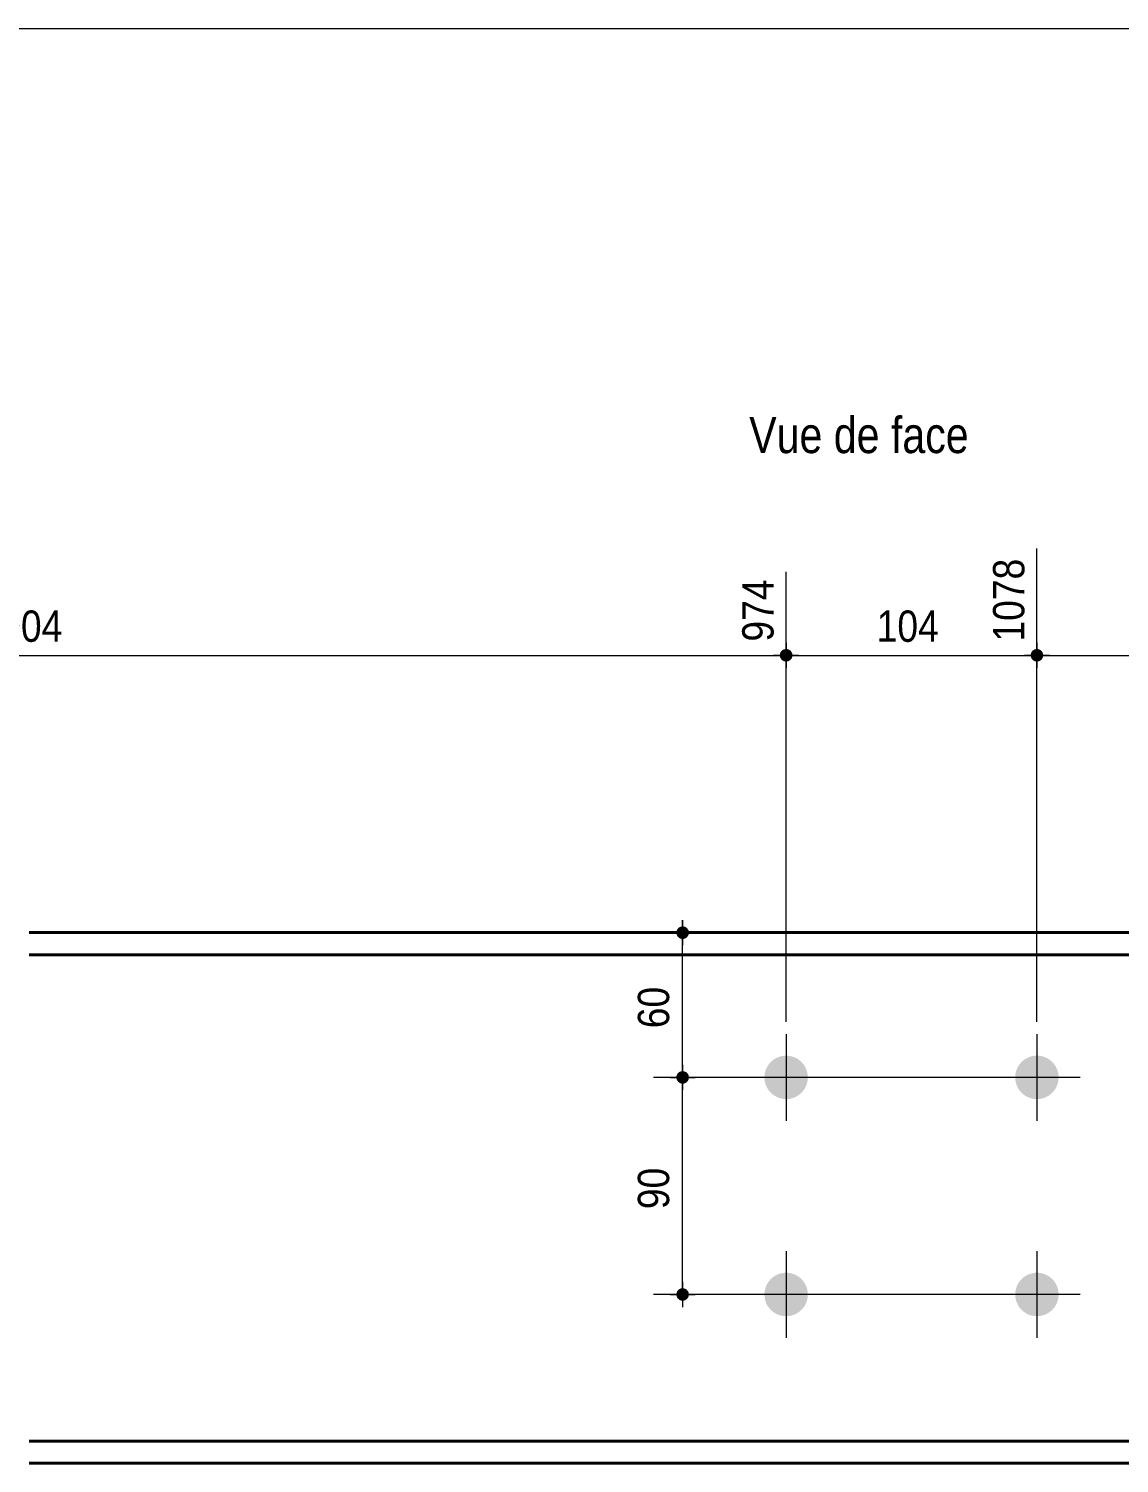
# Model space of a CAD drawing. Header units: millimetres. Extents: x 2 to 410, y 5 to 282.
# Drawn here: x 126.3 to 216.8, y 163 to 282 of the extents above; entities that cross this region are included whole.
import ezdxf

# ---------------------------------------------------------------- set-up
doc = ezdxf.new("R2010")
doc.units = ezdxf.units.MM
for name, color, linetype, lineweight in [('Autre type objet', 1, 'Continuous', 0), ('Boulon', 7, 'Continuous', 0), ('Cotation', 7, 'Continuous', 0), ('Feuille dessin', 5, 'Continuous', 0), ('Piece', 2, 'Continuous', 0)]:
    doc.layers.add(name, color=color, linetype=linetype, lineweight=lineweight)
doc.styles.add('ARIAL', font='ARIAL.TTF')
doc.styles.add('COMIC_SANS_MS', font='COMIC.TTF')

# ---------------------------------------------------------------- blocks, each defined once
blk = doc.blocks.new('*A1')
at = {"layer": 'Boulon'}
for points in [[(190.93, 195), (190.93, 194.96), (190.93, 194.91), (190.92, 194.87), (190.92, 194.82), (190.91, 194.78), (190.9, 194.74), (190.9, 194.69), (190.89, 194.65), (190.88, 194.61), (190.87, 194.56), (190.85, 194.52), (190.84, 194.48), (190.83, 194.44), (190.81, 194.4), (190.79, 194.36), (190.78, 194.32), (190.76, 194.27), (190.74, 194.24), (190.72, 194.2), (190.7, 194.16), (190.68, 194.12), (190.65, 194.08), (190.63, 194.04), (190.6, 194.01), (190.58, 193.97), (190.55, 193.94), (190.52, 193.9), (190.49, 193.87), (190.46, 193.84), (190.43, 193.8), (190.4, 193.77), (190.37, 193.74), (190.34, 193.71), (190.31, 193.68), (190.27, 193.65), (190.24, 193.63), (190.2, 193.6), (190.17, 193.57), (190.13, 193.55), (190.09, 193.52), (190.06, 193.5), (190.02, 193.48), (189.98, 193.46), (189.94, 193.44), (189.9, 193.42), (189.86, 193.4), (189.82, 193.38), (189.78, 193.37), (189.74, 193.35), (189.7, 193.34), (189.65, 193.32), (189.61, 193.31), (189.57, 193.3), (189.53, 193.29), (189.48, 193.28), (189.44, 193.27), (189.4, 193.26), (189.35, 193.26), (189.31, 193.25), (189.26, 193.25), (189.22, 193.25), (189.18, 193.25), (189.13, 193.24), (189.09, 193.25), (189.04, 193.25), (189, 193.25), (188.95, 193.25), (188.91, 193.26), (188.87, 193.26), (188.82, 193.27), (188.78, 193.28), (188.74, 193.29), (188.69, 193.3), (188.65, 193.31), (188.61, 193.32), (188.57, 193.34), (188.52, 193.35), (188.48, 193.37), (188.44, 193.38), (188.4, 193.4), (188.36, 193.42), (188.32, 193.44), (188.28, 193.46), (188.24, 193.48), (188.21, 193.5), (188.17, 193.52), (188.13, 193.55), (188.09, 193.57), (188.06, 193.6), (188.02, 193.63), (187.99, 193.65), (187.96, 193.68), (187.92, 193.71), (187.89, 193.74), (187.86, 193.77), (187.83, 193.8), (187.8, 193.84), (187.77, 193.87), (187.74, 193.9), (187.71, 193.94), (187.69, 193.97), (187.66, 194.01), (187.63, 194.04), (187.61, 194.08), (187.59, 194.12), (187.57, 194.16), (187.54, 194.2), (187.52, 194.24), (187.5, 194.27), (187.49, 194.32), (187.47, 194.36), (187.45, 194.4), (187.44, 194.44), (187.42, 194.48), (187.41, 194.52), (187.4, 194.56), (187.39, 194.61), (187.38, 194.65), (187.37, 194.69), (187.36, 194.74), (187.35, 194.78), (187.34, 194.82), (187.34, 194.87), (187.34, 194.91), (187.33, 194.96), (187.33, 195), (187.33, 195.04), (187.33, 195.09), (187.33, 195.13), (187.34, 195.18), (187.34, 195.22), (187.34, 195.26), (187.35, 195.31), (187.36, 195.35), (187.37, 195.4), (187.38, 195.44), (187.39, 195.48), (187.4, 195.52), (187.41, 195.57), (187.42, 195.61), (187.44, 195.65), (187.45, 195.69), (187.47, 195.73), (187.49, 195.77), (187.5, 195.81), (187.52, 195.85), (187.54, 195.89), (187.57, 195.93), (187.59, 195.97), (187.61, 196.01), (187.63, 196.04), (187.66, 196.08), (187.69, 196.12), (187.71, 196.15), (187.74, 196.19), (187.77, 196.22), (187.8, 196.25), (187.83, 196.29), (187.86, 196.32), (187.89, 196.35), (187.92, 196.38), (187.96, 196.41), (187.99, 196.44), (188.02, 196.46), (188.06, 196.49), (188.09, 196.52), (188.13, 196.54), (188.17, 196.57), (188.21, 196.59), (188.24, 196.61), (188.28, 196.63), (188.32, 196.65), (188.36, 196.67), (188.4, 196.69), (188.44, 196.71), (188.48, 196.72), (188.52, 196.74), (188.57, 196.75), (188.61, 196.77), (188.65, 196.78), (188.69, 196.79), (188.74, 196.8), (188.78, 196.81), (188.82, 196.82), (188.87, 196.83), (188.91, 196.83), (188.95, 196.84), (189, 196.84), (189.04, 196.84), (189.09, 196.84), (189.13, 196.84), (189.18, 196.84), (189.22, 196.84), (189.26, 196.84), (189.31, 196.84), (189.35, 196.83), (189.4, 196.83), (189.44, 196.82), (189.48, 196.81), (189.53, 196.8), (189.57, 196.79), (189.61, 196.78), (189.65, 196.77), (189.7, 196.75), (189.74, 196.74), (189.78, 196.72), (189.82, 196.71), (189.86, 196.69), (189.9, 196.67), (189.94, 196.65), (189.98, 196.63), (190.02, 196.61), (190.06, 196.59), (190.09, 196.57), (190.13, 196.54), (190.17, 196.52), (190.2, 196.49), (190.24, 196.46), (190.27, 196.44), (190.31, 196.41), (190.34, 196.38), (190.37, 196.35), (190.4, 196.32), (190.43, 196.29), (190.46, 196.25), (190.49, 196.22), (190.52, 196.19), (190.55, 196.15), (190.58, 196.12), (190.6, 196.08), (190.63, 196.04), (190.65, 196.01), (190.68, 195.97), (190.7, 195.93), (190.72, 195.89), (190.74, 195.85), (190.76, 195.81), (190.78, 195.77), (190.79, 195.73), (190.81, 195.69), (190.83, 195.65), (190.84, 195.61), (190.85, 195.57), (190.87, 195.52), (190.88, 195.48), (190.89, 195.44), (190.9, 195.4), (190.9, 195.35), (190.91, 195.31), (190.92, 195.26), (190.92, 195.22), (190.93, 195.18), (190.93, 195.13), (190.93, 195.09), (190.93, 195.04)], [(190.93, 177), (190.93, 176.96), (190.93, 176.91), (190.92, 176.87), (190.92, 176.82), (190.91, 176.78), (190.9, 176.74), (190.9, 176.69), (190.89, 176.65), (190.88, 176.61), (190.87, 176.56), (190.85, 176.52), (190.84, 176.48), (190.83, 176.44), (190.81, 176.4), (190.79, 176.36), (190.78, 176.32), (190.76, 176.27), (190.74, 176.24), (190.72, 176.2), (190.7, 176.16), (190.68, 176.12), (190.65, 176.08), (190.63, 176.04), (190.6, 176.01), (190.58, 175.97), (190.55, 175.94), (190.52, 175.9), (190.49, 175.87), (190.46, 175.84), (190.43, 175.8), (190.4, 175.77), (190.37, 175.74), (190.34, 175.71), (190.31, 175.68), (190.27, 175.65), (190.24, 175.63), (190.2, 175.6), (190.17, 175.57), (190.13, 175.55), (190.09, 175.52), (190.06, 175.5), (190.02, 175.48), (189.98, 175.46), (189.94, 175.44), (189.9, 175.42), (189.86, 175.4), (189.82, 175.38), (189.78, 175.37), (189.74, 175.35), (189.7, 175.34), (189.65, 175.32), (189.61, 175.31), (189.57, 175.3), (189.53, 175.29), (189.48, 175.28), (189.44, 175.27), (189.4, 175.26), (189.35, 175.26), (189.31, 175.25), (189.26, 175.25), (189.22, 175.25), (189.18, 175.25), (189.13, 175.24), (189.09, 175.25), (189.04, 175.25), (189, 175.25), (188.95, 175.25), (188.91, 175.26), (188.87, 175.26), (188.82, 175.27), (188.78, 175.28), (188.74, 175.29), (188.69, 175.3), (188.65, 175.31), (188.61, 175.32), (188.57, 175.34), (188.52, 175.35), (188.48, 175.37), (188.44, 175.38), (188.4, 175.4), (188.36, 175.42), (188.32, 175.44), (188.28, 175.46), (188.24, 175.48), (188.21, 175.5), (188.17, 175.52), (188.13, 175.55), (188.09, 175.57), (188.06, 175.6), (188.02, 175.63), (187.99, 175.65), (187.96, 175.68), (187.92, 175.71), (187.89, 175.74), (187.86, 175.77), (187.83, 175.8), (187.8, 175.84), (187.77, 175.87), (187.74, 175.9), (187.71, 175.94), (187.69, 175.97), (187.66, 176.01), (187.63, 176.04), (187.61, 176.08), (187.59, 176.12), (187.57, 176.16), (187.54, 176.2), (187.52, 176.24), (187.5, 176.27), (187.49, 176.32), (187.47, 176.36), (187.45, 176.4), (187.44, 176.44), (187.42, 176.48), (187.41, 176.52), (187.4, 176.56), (187.39, 176.61), (187.38, 176.65), (187.37, 176.69), (187.36, 176.74), (187.35, 176.78), (187.34, 176.82), (187.34, 176.87), (187.34, 176.91), (187.33, 176.96), (187.33, 177), (187.33, 177.04), (187.33, 177.09), (187.33, 177.13), (187.34, 177.18), (187.34, 177.22), (187.34, 177.26), (187.35, 177.31), (187.36, 177.35), (187.37, 177.4), (187.38, 177.44), (187.39, 177.48), (187.4, 177.52), (187.41, 177.57), (187.42, 177.61), (187.44, 177.65), (187.45, 177.69), (187.47, 177.73), (187.49, 177.77), (187.5, 177.81), (187.52, 177.85), (187.54, 177.89), (187.57, 177.93), (187.59, 177.97), (187.61, 178.01), (187.63, 178.04), (187.66, 178.08), (187.69, 178.12), (187.71, 178.15), (187.74, 178.19), (187.77, 178.22), (187.8, 178.25), (187.83, 178.29), (187.86, 178.32), (187.89, 178.35), (187.92, 178.38), (187.96, 178.41), (187.99, 178.44), (188.02, 178.46), (188.06, 178.49), (188.09, 178.52), (188.13, 178.54), (188.17, 178.57), (188.21, 178.59), (188.24, 178.61), (188.28, 178.63), (188.32, 178.65), (188.36, 178.67), (188.4, 178.69), (188.44, 178.71), (188.48, 178.72), (188.52, 178.74), (188.57, 178.75), (188.61, 178.77), (188.65, 178.78), (188.69, 178.79), (188.74, 178.8), (188.78, 178.81), (188.82, 178.82), (188.87, 178.83), (188.91, 178.83), (188.95, 178.84), (189, 178.84), (189.04, 178.84), (189.09, 178.84), (189.13, 178.84), (189.18, 178.84), (189.22, 178.84), (189.26, 178.84), (189.31, 178.84), (189.35, 178.83), (189.4, 178.83), (189.44, 178.82), (189.48, 178.81), (189.53, 178.8), (189.57, 178.79), (189.61, 178.78), (189.65, 178.77), (189.7, 178.75), (189.74, 178.74), (189.78, 178.72), (189.82, 178.71), (189.86, 178.69), (189.9, 178.67), (189.94, 178.65), (189.98, 178.63), (190.02, 178.61), (190.06, 178.59), (190.09, 178.57), (190.13, 178.54), (190.17, 178.52), (190.2, 178.49), (190.24, 178.46), (190.27, 178.44), (190.31, 178.41), (190.34, 178.38), (190.37, 178.35), (190.4, 178.32), (190.43, 178.29), (190.46, 178.25), (190.49, 178.22), (190.52, 178.19), (190.55, 178.15), (190.58, 178.12), (190.6, 178.08), (190.63, 178.04), (190.65, 178.01), (190.68, 177.97), (190.7, 177.93), (190.72, 177.89), (190.74, 177.85), (190.76, 177.81), (190.78, 177.77), (190.79, 177.73), (190.81, 177.69), (190.83, 177.65), (190.84, 177.61), (190.85, 177.57), (190.87, 177.52), (190.88, 177.48), (190.89, 177.44), (190.9, 177.4), (190.9, 177.35), (190.91, 177.31), (190.92, 177.26), (190.92, 177.22), (190.93, 177.18), (190.93, 177.13), (190.93, 177.09), (190.93, 177.04)]]:
    blk.add_hatch(color=256, dxfattribs=at).paths.add_polyline_path(points, flags=17)
at = {"layer": 'Boulon', "linetype": 'Continuous', "lineweight": 0}
for p, q in [((189.13, 198.64), (189.13, 191.44)), ((192.73, 195.04), (185.53, 195.04)), ((189.13, 180.64), (189.13, 173.44)), ((192.73, 177.04), (185.53, 177.04))]:
    blk.add_line(p, q, dxfattribs=at)
blk = doc.blocks.new('*A2')
at = {"layer": 'Boulon'}
for points in [[(211.73, 195), (211.73, 194.96), (211.73, 194.91), (211.72, 194.87), (211.72, 194.82), (211.71, 194.78), (211.7, 194.74), (211.7, 194.69), (211.69, 194.65), (211.68, 194.61), (211.67, 194.56), (211.65, 194.52), (211.64, 194.48), (211.63, 194.44), (211.61, 194.4), (211.59, 194.36), (211.58, 194.32), (211.56, 194.27), (211.54, 194.24), (211.52, 194.2), (211.5, 194.16), (211.48, 194.12), (211.45, 194.08), (211.43, 194.04), (211.4, 194.01), (211.38, 193.97), (211.35, 193.94), (211.32, 193.9), (211.29, 193.87), (211.26, 193.84), (211.23, 193.8), (211.2, 193.77), (211.17, 193.74), (211.14, 193.71), (211.11, 193.68), (211.07, 193.65), (211.04, 193.63), (211, 193.6), (210.97, 193.57), (210.93, 193.55), (210.89, 193.52), (210.86, 193.5), (210.82, 193.48), (210.78, 193.46), (210.74, 193.44), (210.7, 193.42), (210.66, 193.4), (210.62, 193.38), (210.58, 193.37), (210.54, 193.35), (210.5, 193.34), (210.45, 193.32), (210.41, 193.31), (210.37, 193.3), (210.33, 193.29), (210.28, 193.28), (210.24, 193.27), (210.2, 193.26), (210.15, 193.26), (210.11, 193.25), (210.06, 193.25), (210.02, 193.25), (209.98, 193.25), (209.93, 193.24), (209.89, 193.25), (209.84, 193.25), (209.8, 193.25), (209.75, 193.25), (209.71, 193.26), (209.67, 193.26), (209.62, 193.27), (209.58, 193.28), (209.54, 193.29), (209.49, 193.3), (209.45, 193.31), (209.41, 193.32), (209.37, 193.34), (209.32, 193.35), (209.28, 193.37), (209.24, 193.38), (209.2, 193.4), (209.16, 193.42), (209.12, 193.44), (209.08, 193.46), (209.04, 193.48), (209.01, 193.5), (208.97, 193.52), (208.93, 193.55), (208.89, 193.57), (208.86, 193.6), (208.82, 193.63), (208.79, 193.65), (208.76, 193.68), (208.72, 193.71), (208.69, 193.74), (208.66, 193.77), (208.63, 193.8), (208.6, 193.84), (208.57, 193.87), (208.54, 193.9), (208.51, 193.94), (208.49, 193.97), (208.46, 194.01), (208.43, 194.04), (208.41, 194.08), (208.39, 194.12), (208.37, 194.16), (208.34, 194.2), (208.32, 194.24), (208.3, 194.27), (208.29, 194.32), (208.27, 194.36), (208.25, 194.4), (208.24, 194.44), (208.22, 194.48), (208.21, 194.52), (208.2, 194.56), (208.19, 194.61), (208.18, 194.65), (208.17, 194.69), (208.16, 194.74), (208.15, 194.78), (208.14, 194.82), (208.14, 194.87), (208.14, 194.91), (208.13, 194.96), (208.13, 195), (208.13, 195.04), (208.13, 195.09), (208.13, 195.13), (208.14, 195.18), (208.14, 195.22), (208.14, 195.26), (208.15, 195.31), (208.16, 195.35), (208.17, 195.4), (208.18, 195.44), (208.19, 195.48), (208.2, 195.52), (208.21, 195.57), (208.22, 195.61), (208.24, 195.65), (208.25, 195.69), (208.27, 195.73), (208.29, 195.77), (208.3, 195.81), (208.32, 195.85), (208.34, 195.89), (208.37, 195.93), (208.39, 195.97), (208.41, 196.01), (208.43, 196.04), (208.46, 196.08), (208.49, 196.12), (208.51, 196.15), (208.54, 196.19), (208.57, 196.22), (208.6, 196.25), (208.63, 196.29), (208.66, 196.32), (208.69, 196.35), (208.72, 196.38), (208.76, 196.41), (208.79, 196.44), (208.82, 196.46), (208.86, 196.49), (208.89, 196.52), (208.93, 196.54), (208.97, 196.57), (209.01, 196.59), (209.04, 196.61), (209.08, 196.63), (209.12, 196.65), (209.16, 196.67), (209.2, 196.69), (209.24, 196.71), (209.28, 196.72), (209.32, 196.74), (209.37, 196.75), (209.41, 196.77), (209.45, 196.78), (209.49, 196.79), (209.54, 196.8), (209.58, 196.81), (209.62, 196.82), (209.67, 196.83), (209.71, 196.83), (209.75, 196.84), (209.8, 196.84), (209.84, 196.84), (209.89, 196.84), (209.93, 196.84), (209.98, 196.84), (210.02, 196.84), (210.06, 196.84), (210.11, 196.84), (210.15, 196.83), (210.2, 196.83), (210.24, 196.82), (210.28, 196.81), (210.33, 196.8), (210.37, 196.79), (210.41, 196.78), (210.45, 196.77), (210.5, 196.75), (210.54, 196.74), (210.58, 196.72), (210.62, 196.71), (210.66, 196.69), (210.7, 196.67), (210.74, 196.65), (210.78, 196.63), (210.82, 196.61), (210.86, 196.59), (210.89, 196.57), (210.93, 196.54), (210.97, 196.52), (211, 196.49), (211.04, 196.46), (211.07, 196.44), (211.11, 196.41), (211.14, 196.38), (211.17, 196.35), (211.2, 196.32), (211.23, 196.29), (211.26, 196.25), (211.29, 196.22), (211.32, 196.19), (211.35, 196.15), (211.38, 196.12), (211.4, 196.08), (211.43, 196.04), (211.45, 196.01), (211.48, 195.97), (211.5, 195.93), (211.52, 195.89), (211.54, 195.85), (211.56, 195.81), (211.58, 195.77), (211.59, 195.73), (211.61, 195.69), (211.63, 195.65), (211.64, 195.61), (211.65, 195.57), (211.67, 195.52), (211.68, 195.48), (211.69, 195.44), (211.7, 195.4), (211.7, 195.35), (211.71, 195.31), (211.72, 195.26), (211.72, 195.22), (211.73, 195.18), (211.73, 195.13), (211.73, 195.09), (211.73, 195.04)], [(211.73, 177), (211.73, 176.96), (211.73, 176.91), (211.72, 176.87), (211.72, 176.82), (211.71, 176.78), (211.7, 176.74), (211.7, 176.69), (211.69, 176.65), (211.68, 176.61), (211.67, 176.56), (211.65, 176.52), (211.64, 176.48), (211.63, 176.44), (211.61, 176.4), (211.59, 176.36), (211.58, 176.32), (211.56, 176.27), (211.54, 176.24), (211.52, 176.2), (211.5, 176.16), (211.48, 176.12), (211.45, 176.08), (211.43, 176.04), (211.4, 176.01), (211.38, 175.97), (211.35, 175.94), (211.32, 175.9), (211.29, 175.87), (211.26, 175.84), (211.23, 175.8), (211.2, 175.77), (211.17, 175.74), (211.14, 175.71), (211.11, 175.68), (211.07, 175.65), (211.04, 175.63), (211, 175.6), (210.97, 175.57), (210.93, 175.55), (210.89, 175.52), (210.86, 175.5), (210.82, 175.48), (210.78, 175.46), (210.74, 175.44), (210.7, 175.42), (210.66, 175.4), (210.62, 175.38), (210.58, 175.37), (210.54, 175.35), (210.5, 175.34), (210.45, 175.32), (210.41, 175.31), (210.37, 175.3), (210.33, 175.29), (210.28, 175.28), (210.24, 175.27), (210.2, 175.26), (210.15, 175.26), (210.11, 175.25), (210.06, 175.25), (210.02, 175.25), (209.98, 175.25), (209.93, 175.24), (209.89, 175.25), (209.84, 175.25), (209.8, 175.25), (209.75, 175.25), (209.71, 175.26), (209.67, 175.26), (209.62, 175.27), (209.58, 175.28), (209.54, 175.29), (209.49, 175.3), (209.45, 175.31), (209.41, 175.32), (209.37, 175.34), (209.32, 175.35), (209.28, 175.37), (209.24, 175.38), (209.2, 175.4), (209.16, 175.42), (209.12, 175.44), (209.08, 175.46), (209.04, 175.48), (209.01, 175.5), (208.97, 175.52), (208.93, 175.55), (208.89, 175.57), (208.86, 175.6), (208.82, 175.63), (208.79, 175.65), (208.76, 175.68), (208.72, 175.71), (208.69, 175.74), (208.66, 175.77), (208.63, 175.8), (208.6, 175.84), (208.57, 175.87), (208.54, 175.9), (208.51, 175.94), (208.49, 175.97), (208.46, 176.01), (208.43, 176.04), (208.41, 176.08), (208.39, 176.12), (208.37, 176.16), (208.34, 176.2), (208.32, 176.24), (208.3, 176.27), (208.29, 176.32), (208.27, 176.36), (208.25, 176.4), (208.24, 176.44), (208.22, 176.48), (208.21, 176.52), (208.2, 176.56), (208.19, 176.61), (208.18, 176.65), (208.17, 176.69), (208.16, 176.74), (208.15, 176.78), (208.14, 176.82), (208.14, 176.87), (208.14, 176.91), (208.13, 176.96), (208.13, 177), (208.13, 177.04), (208.13, 177.09), (208.13, 177.13), (208.14, 177.18), (208.14, 177.22), (208.14, 177.26), (208.15, 177.31), (208.16, 177.35), (208.17, 177.4), (208.18, 177.44), (208.19, 177.48), (208.2, 177.52), (208.21, 177.57), (208.22, 177.61), (208.24, 177.65), (208.25, 177.69), (208.27, 177.73), (208.29, 177.77), (208.3, 177.81), (208.32, 177.85), (208.34, 177.89), (208.37, 177.93), (208.39, 177.97), (208.41, 178.01), (208.43, 178.04), (208.46, 178.08), (208.49, 178.12), (208.51, 178.15), (208.54, 178.19), (208.57, 178.22), (208.6, 178.25), (208.63, 178.29), (208.66, 178.32), (208.69, 178.35), (208.72, 178.38), (208.76, 178.41), (208.79, 178.44), (208.82, 178.46), (208.86, 178.49), (208.89, 178.52), (208.93, 178.54), (208.97, 178.57), (209.01, 178.59), (209.04, 178.61), (209.08, 178.63), (209.12, 178.65), (209.16, 178.67), (209.2, 178.69), (209.24, 178.71), (209.28, 178.72), (209.32, 178.74), (209.37, 178.75), (209.41, 178.77), (209.45, 178.78), (209.49, 178.79), (209.54, 178.8), (209.58, 178.81), (209.62, 178.82), (209.67, 178.83), (209.71, 178.83), (209.75, 178.84), (209.8, 178.84), (209.84, 178.84), (209.89, 178.84), (209.93, 178.84), (209.98, 178.84), (210.02, 178.84), (210.06, 178.84), (210.11, 178.84), (210.15, 178.83), (210.2, 178.83), (210.24, 178.82), (210.28, 178.81), (210.33, 178.8), (210.37, 178.79), (210.41, 178.78), (210.45, 178.77), (210.5, 178.75), (210.54, 178.74), (210.58, 178.72), (210.62, 178.71), (210.66, 178.69), (210.7, 178.67), (210.74, 178.65), (210.78, 178.63), (210.82, 178.61), (210.86, 178.59), (210.89, 178.57), (210.93, 178.54), (210.97, 178.52), (211, 178.49), (211.04, 178.46), (211.07, 178.44), (211.11, 178.41), (211.14, 178.38), (211.17, 178.35), (211.2, 178.32), (211.23, 178.29), (211.26, 178.25), (211.29, 178.22), (211.32, 178.19), (211.35, 178.15), (211.38, 178.12), (211.4, 178.08), (211.43, 178.04), (211.45, 178.01), (211.48, 177.97), (211.5, 177.93), (211.52, 177.89), (211.54, 177.85), (211.56, 177.81), (211.58, 177.77), (211.59, 177.73), (211.61, 177.69), (211.63, 177.65), (211.64, 177.61), (211.65, 177.57), (211.67, 177.52), (211.68, 177.48), (211.69, 177.44), (211.7, 177.4), (211.7, 177.35), (211.71, 177.31), (211.72, 177.26), (211.72, 177.22), (211.73, 177.18), (211.73, 177.13), (211.73, 177.09), (211.73, 177.04)]]:
    blk.add_hatch(color=256, dxfattribs=at).paths.add_polyline_path(points, flags=17)
at = {"layer": 'Boulon', "linetype": 'Continuous', "lineweight": 0}
for p, q in [((209.93, 198.64), (209.93, 191.44)), ((213.53, 195.04), (206.33, 195.04)), ((209.93, 180.64), (209.93, 173.44)), ((213.53, 177.04), (206.33, 177.04))]:
    blk.add_line(p, q, dxfattribs=at)
blk = doc.blocks.new('*A6')
at = {"layer": 'Piece', "color": 2, "linetype": 'Continuous', "lineweight": 40}
for p, q in [((272.701408, 207.04459), (126.358846, 207.04459)), ((272.701408, 205.20459), (126.358846, 205.20459)), ((272.701408, 164.88459), (126.358846, 164.88459)), ((126.358846, 163.04459), (272.701408, 163.04459))]:
    blk.add_line(p, q, dxfattribs=at)
blk = doc.blocks.new('*A17')
at = {"layer": 'Feuille dessin', "linetype": 'Continuous', "lineweight": 0}
blk.add_line((405, 282), (5, 282), dxfattribs=at)
blk = doc.blocks.new('*A26')
at = {"layer": 'Cotation'}
for points in [[(180.52, 194.53), (180.5, 194.53), (180.47, 194.53), (180.45, 194.53), (180.42, 194.54), (180.4, 194.55), (180.37, 194.55), (180.35, 194.56), (180.32, 194.57), (180.3, 194.59), (180.28, 194.6), (180.26, 194.61), (180.24, 194.63), (180.22, 194.64), (180.2, 194.66), (180.18, 194.68), (180.16, 194.7), (180.14, 194.71), (180.13, 194.73), (180.11, 194.76), (180.1, 194.78), (180.09, 194.8), (180.08, 194.82), (180.07, 194.85), (180.06, 194.87), (180.05, 194.89), (180.04, 194.92), (180.04, 194.94), (180.03, 194.97), (180.03, 194.99), (180.03, 195.02), (180.03, 195.04), (180.03, 195.07), (180.03, 195.1), (180.03, 195.12), (180.04, 195.15), (180.04, 195.17), (180.05, 195.2), (180.06, 195.22), (180.07, 195.24), (180.08, 195.27), (180.09, 195.29), (180.1, 195.31), (180.11, 195.33), (180.13, 195.35), (180.14, 195.37), (180.16, 195.39), (180.18, 195.41), (180.2, 195.43), (180.22, 195.45), (180.24, 195.46), (180.26, 195.48), (180.28, 195.49), (180.3, 195.5), (180.32, 195.51), (180.35, 195.53), (180.37, 195.53), (180.4, 195.54), (180.42, 195.55), (180.45, 195.55), (180.47, 195.56), (180.5, 195.56), (180.52, 195.56), (180.55, 195.56), (180.57, 195.56), (180.6, 195.56), (180.62, 195.56), (180.65, 195.55), (180.67, 195.55), (180.7, 195.54), (180.72, 195.53), (180.75, 195.53), (180.77, 195.51), (180.79, 195.5), (180.81, 195.49), (180.84, 195.48), (180.86, 195.46), (180.88, 195.45), (180.9, 195.43), (180.91, 195.41), (180.93, 195.39), (180.95, 195.37), (180.96, 195.35), (180.98, 195.33), (180.99, 195.31), (181.01, 195.29), (181.02, 195.27), (181.03, 195.24), (181.04, 195.22), (181.04, 195.2), (181.05, 195.17), (181.06, 195.15), (181.06, 195.12), (181.06, 195.1), (181.07, 195.07), (181.07, 195.04), (181.07, 195.02), (181.06, 194.99), (181.06, 194.97), (181.06, 194.94), (181.05, 194.92), (181.04, 194.89), (181.04, 194.87), (181.03, 194.85), (181.02, 194.82), (181.01, 194.8), (180.99, 194.78), (180.98, 194.76), (180.96, 194.73), (180.95, 194.71), (180.93, 194.7), (180.91, 194.68), (180.9, 194.66), (180.88, 194.64), (180.86, 194.63), (180.84, 194.61), (180.81, 194.6), (180.79, 194.59), (180.77, 194.57), (180.75, 194.56), (180.72, 194.55), (180.7, 194.55), (180.67, 194.54), (180.65, 194.53), (180.62, 194.53), (180.6, 194.53), (180.57, 194.53), (180.55, 194.52)], [(180.52, 176.53), (180.5, 176.53), (180.47, 176.53), (180.45, 176.53), (180.42, 176.54), (180.4, 176.55), (180.37, 176.55), (180.35, 176.56), (180.32, 176.57), (180.3, 176.59), (180.28, 176.6), (180.26, 176.61), (180.24, 176.63), (180.22, 176.64), (180.2, 176.66), (180.18, 176.68), (180.16, 176.7), (180.14, 176.71), (180.13, 176.73), (180.11, 176.76), (180.1, 176.78), (180.09, 176.8), (180.08, 176.82), (180.07, 176.85), (180.06, 176.87), (180.05, 176.89), (180.04, 176.92), (180.04, 176.94), (180.03, 176.97), (180.03, 176.99), (180.03, 177.02), (180.03, 177.04), (180.03, 177.07), (180.03, 177.1), (180.03, 177.12), (180.04, 177.15), (180.04, 177.17), (180.05, 177.2), (180.06, 177.22), (180.07, 177.24), (180.08, 177.27), (180.09, 177.29), (180.1, 177.31), (180.11, 177.33), (180.13, 177.35), (180.14, 177.37), (180.16, 177.39), (180.18, 177.41), (180.2, 177.43), (180.22, 177.45), (180.24, 177.46), (180.26, 177.48), (180.28, 177.49), (180.3, 177.5), (180.32, 177.51), (180.35, 177.53), (180.37, 177.53), (180.4, 177.54), (180.42, 177.55), (180.45, 177.55), (180.47, 177.56), (180.5, 177.56), (180.52, 177.56), (180.55, 177.56), (180.57, 177.56), (180.6, 177.56), (180.62, 177.56), (180.65, 177.55), (180.67, 177.55), (180.7, 177.54), (180.72, 177.53), (180.75, 177.53), (180.77, 177.51), (180.79, 177.5), (180.81, 177.49), (180.84, 177.48), (180.86, 177.46), (180.88, 177.45), (180.9, 177.43), (180.91, 177.41), (180.93, 177.39), (180.95, 177.37), (180.96, 177.35), (180.98, 177.33), (180.99, 177.31), (181.01, 177.29), (181.02, 177.27), (181.03, 177.24), (181.04, 177.22), (181.04, 177.2), (181.05, 177.17), (181.06, 177.15), (181.06, 177.12), (181.06, 177.1), (181.07, 177.07), (181.07, 177.04), (181.07, 177.02), (181.06, 176.99), (181.06, 176.97), (181.06, 176.94), (181.05, 176.92), (181.04, 176.89), (181.04, 176.87), (181.03, 176.85), (181.02, 176.82), (181.01, 176.8), (180.99, 176.78), (180.98, 176.76), (180.96, 176.73), (180.95, 176.71), (180.93, 176.7), (180.91, 176.68), (180.9, 176.66), (180.88, 176.64), (180.86, 176.63), (180.84, 176.61), (180.81, 176.6), (180.79, 176.59), (180.77, 176.57), (180.75, 176.56), (180.72, 176.55), (180.7, 176.55), (180.67, 176.54), (180.65, 176.53), (180.62, 176.53), (180.6, 176.53), (180.57, 176.53), (180.55, 176.52)]]:
    blk.add_hatch(color=256, dxfattribs=at).paths.add_polyline_path(points, flags=17)
at = {"layer": 'Cotation', "linetype": 'Continuous', "lineweight": 0}
for p, q in [((180.55, 196.08), (180.55, 194)), ((180.55, 195.04), (180.55, 196.08)), ((208.93, 195.04), (178.13, 195.04)), ((179.51, 195.04), (181.59, 195.04)), ((180.55, 177.04), (180.55, 195.04)), ((180.55, 178.08), (180.55, 176)), ((208.93, 177.04), (178.13, 177.04)), ((179.51, 177.04), (181.59, 177.04)), ((180.55, 177.04), (180.55, 176))]:
    blk.add_line(p, q, dxfattribs=at)
at = {"layer": 'Cotation'}
for p in [(180.55, 195.04), (180.55, 177.04)]:
    blk.add_point(p, dxfattribs=at)
at = {"layer": 'Cotation', "style": 'ARIAL', "width": 0.85}
blk.add_text('90', height=2.6, rotation=90.0002, dxfattribs=at).set_placement((179.43, 184.12))
blk = doc.blocks.new('*A27')
at = {"layer": 'Cotation'}
for points in [[(180.52, 206.53), (180.5, 206.53), (180.47, 206.53), (180.45, 206.53), (180.42, 206.54), (180.4, 206.55), (180.37, 206.55), (180.35, 206.56), (180.32, 206.57), (180.3, 206.59), (180.28, 206.6), (180.26, 206.61), (180.24, 206.63), (180.22, 206.64), (180.2, 206.66), (180.18, 206.68), (180.16, 206.7), (180.14, 206.71), (180.13, 206.73), (180.11, 206.76), (180.1, 206.78), (180.09, 206.8), (180.08, 206.82), (180.07, 206.85), (180.06, 206.87), (180.05, 206.89), (180.04, 206.92), (180.04, 206.94), (180.03, 206.97), (180.03, 206.99), (180.03, 207.02), (180.03, 207.04), (180.03, 207.07), (180.03, 207.1), (180.03, 207.12), (180.04, 207.15), (180.04, 207.17), (180.05, 207.2), (180.06, 207.22), (180.07, 207.24), (180.08, 207.27), (180.09, 207.29), (180.1, 207.31), (180.11, 207.33), (180.13, 207.35), (180.14, 207.37), (180.16, 207.39), (180.18, 207.41), (180.2, 207.43), (180.22, 207.45), (180.24, 207.46), (180.26, 207.48), (180.28, 207.49), (180.3, 207.5), (180.32, 207.51), (180.35, 207.53), (180.37, 207.53), (180.4, 207.54), (180.42, 207.55), (180.45, 207.55), (180.47, 207.56), (180.5, 207.56), (180.52, 207.56), (180.55, 207.56), (180.57, 207.56), (180.6, 207.56), (180.62, 207.56), (180.65, 207.55), (180.67, 207.55), (180.7, 207.54), (180.72, 207.53), (180.75, 207.53), (180.77, 207.51), (180.79, 207.5), (180.81, 207.49), (180.84, 207.48), (180.86, 207.46), (180.88, 207.45), (180.9, 207.43), (180.91, 207.41), (180.93, 207.39), (180.95, 207.37), (180.96, 207.35), (180.98, 207.33), (180.99, 207.31), (181.01, 207.29), (181.02, 207.27), (181.03, 207.24), (181.04, 207.22), (181.04, 207.2), (181.05, 207.17), (181.06, 207.15), (181.06, 207.12), (181.06, 207.1), (181.07, 207.07), (181.07, 207.04), (181.07, 207.02), (181.06, 206.99), (181.06, 206.97), (181.06, 206.94), (181.05, 206.92), (181.04, 206.89), (181.04, 206.87), (181.03, 206.85), (181.02, 206.82), (181.01, 206.8), (180.99, 206.78), (180.98, 206.76), (180.96, 206.73), (180.95, 206.71), (180.93, 206.7), (180.91, 206.68), (180.9, 206.66), (180.88, 206.64), (180.86, 206.63), (180.84, 206.61), (180.81, 206.6), (180.79, 206.59), (180.77, 206.57), (180.75, 206.56), (180.72, 206.55), (180.7, 206.55), (180.67, 206.54), (180.65, 206.53), (180.62, 206.53), (180.6, 206.53), (180.57, 206.53), (180.55, 206.52)], [(180.52, 194.53), (180.5, 194.53), (180.47, 194.53), (180.45, 194.53), (180.42, 194.54), (180.4, 194.55), (180.37, 194.55), (180.35, 194.56), (180.32, 194.57), (180.3, 194.59), (180.28, 194.6), (180.26, 194.61), (180.24, 194.63), (180.22, 194.64), (180.2, 194.66), (180.18, 194.68), (180.16, 194.7), (180.14, 194.71), (180.13, 194.73), (180.11, 194.76), (180.1, 194.78), (180.09, 194.8), (180.08, 194.82), (180.07, 194.85), (180.06, 194.87), (180.05, 194.89), (180.04, 194.92), (180.04, 194.94), (180.03, 194.97), (180.03, 194.99), (180.03, 195.02), (180.03, 195.04), (180.03, 195.07), (180.03, 195.1), (180.03, 195.12), (180.04, 195.15), (180.04, 195.17), (180.05, 195.2), (180.06, 195.22), (180.07, 195.24), (180.08, 195.27), (180.09, 195.29), (180.1, 195.31), (180.11, 195.33), (180.13, 195.35), (180.14, 195.37), (180.16, 195.39), (180.18, 195.41), (180.2, 195.43), (180.22, 195.45), (180.24, 195.46), (180.26, 195.48), (180.28, 195.49), (180.3, 195.5), (180.32, 195.51), (180.35, 195.53), (180.37, 195.53), (180.4, 195.54), (180.42, 195.55), (180.45, 195.55), (180.47, 195.56), (180.5, 195.56), (180.52, 195.56), (180.55, 195.56), (180.57, 195.56), (180.6, 195.56), (180.62, 195.56), (180.65, 195.55), (180.67, 195.55), (180.7, 195.54), (180.72, 195.53), (180.75, 195.53), (180.77, 195.51), (180.79, 195.5), (180.81, 195.49), (180.84, 195.48), (180.86, 195.46), (180.88, 195.45), (180.9, 195.43), (180.91, 195.41), (180.93, 195.39), (180.95, 195.37), (180.96, 195.35), (180.98, 195.33), (180.99, 195.31), (181.01, 195.29), (181.02, 195.27), (181.03, 195.24), (181.04, 195.22), (181.04, 195.2), (181.05, 195.17), (181.06, 195.15), (181.06, 195.12), (181.06, 195.1), (181.07, 195.07), (181.07, 195.04), (181.07, 195.02), (181.06, 194.99), (181.06, 194.97), (181.06, 194.94), (181.05, 194.92), (181.04, 194.89), (181.04, 194.87), (181.03, 194.85), (181.02, 194.82), (181.01, 194.8), (180.99, 194.78), (180.98, 194.76), (180.96, 194.73), (180.95, 194.71), (180.93, 194.7), (180.91, 194.68), (180.9, 194.66), (180.88, 194.64), (180.86, 194.63), (180.84, 194.61), (180.81, 194.6), (180.79, 194.59), (180.77, 194.57), (180.75, 194.56), (180.72, 194.55), (180.7, 194.55), (180.67, 194.54), (180.65, 194.53), (180.62, 194.53), (180.6, 194.53), (180.57, 194.53), (180.55, 194.52)]]:
    blk.add_hatch(color=256, dxfattribs=at).paths.add_polyline_path(points, flags=17)
at = {"layer": 'Cotation', "linetype": 'Continuous', "lineweight": 0}
for p, q in [((179.51, 207.04), (181.59, 207.04)), ((180.55, 208.08), (180.55, 206)), ((180.55, 207.04), (180.55, 208.08)), ((180.55, 195.04), (180.55, 207.04)), ((180.55, 207.04), (180.55, 207.04)), ((180.55, 196.08), (180.55, 194)), ((208.93, 195.04), (178.13, 195.04)), ((179.51, 195.04), (181.59, 195.04)), ((180.55, 195.04), (180.55, 194))]:
    blk.add_line(p, q, dxfattribs=at)
at = {"layer": 'Cotation'}
for p in [(180.55, 207.04), (180.55, 195.04)]:
    blk.add_point(p, dxfattribs=at)
at = {"layer": 'Cotation', "style": 'ARIAL', "width": 0.85}
blk.add_text('60', height=2.6, rotation=90.0002, dxfattribs=at).set_placement((179.43, 199.12))
blk = doc.blocks.new('*A32')
at = {"layer": 'Cotation'}
for points in [[(64.52, 229.53), (64.5, 229.53), (64.47, 229.53), (64.45, 229.53), (64.42, 229.54), (64.4, 229.55), (64.37, 229.55), (64.35, 229.56), (64.32, 229.57), (64.3, 229.59), (64.28, 229.6), (64.26, 229.61), (64.24, 229.63), (64.22, 229.64), (64.2, 229.66), (64.18, 229.68), (64.16, 229.7), (64.14, 229.71), (64.13, 229.73), (64.11, 229.76), (64.1, 229.78), (64.09, 229.8), (64.08, 229.82), (64.07, 229.85), (64.06, 229.87), (64.05, 229.89), (64.04, 229.92), (64.04, 229.94), (64.03, 229.97), (64.03, 229.99), (64.03, 230.02), (64.03, 230.04), (64.03, 230.07), (64.03, 230.1), (64.03, 230.12), (64.04, 230.15), (64.04, 230.17), (64.05, 230.2), (64.06, 230.22), (64.07, 230.24), (64.08, 230.27), (64.09, 230.29), (64.1, 230.31), (64.11, 230.33), (64.13, 230.35), (64.14, 230.37), (64.16, 230.39), (64.18, 230.41), (64.2, 230.43), (64.22, 230.45), (64.24, 230.46), (64.26, 230.48), (64.28, 230.49), (64.3, 230.5), (64.32, 230.51), (64.35, 230.53), (64.37, 230.53), (64.4, 230.54), (64.42, 230.55), (64.45, 230.55), (64.47, 230.56), (64.5, 230.56), (64.52, 230.56), (64.55, 230.56), (64.57, 230.56), (64.6, 230.56), (64.62, 230.56), (64.65, 230.55), (64.67, 230.55), (64.7, 230.54), (64.72, 230.53), (64.75, 230.53), (64.77, 230.51), (64.79, 230.5), (64.81, 230.49), (64.84, 230.48), (64.86, 230.46), (64.88, 230.45), (64.9, 230.43), (64.91, 230.41), (64.93, 230.39), (64.95, 230.37), (64.96, 230.35), (64.98, 230.33), (64.99, 230.31), (65.01, 230.29), (65.02, 230.27), (65.03, 230.24), (65.04, 230.22), (65.04, 230.2), (65.05, 230.17), (65.06, 230.15), (65.06, 230.12), (65.06, 230.1), (65.07, 230.07), (65.07, 230.04), (65.07, 230.02), (65.06, 229.99), (65.06, 229.97), (65.06, 229.94), (65.05, 229.92), (65.04, 229.89), (65.04, 229.87), (65.03, 229.85), (65.02, 229.82), (65.01, 229.8), (64.99, 229.78), (64.98, 229.76), (64.96, 229.73), (64.95, 229.71), (64.93, 229.7), (64.91, 229.68), (64.9, 229.66), (64.88, 229.64), (64.86, 229.63), (64.84, 229.61), (64.81, 229.6), (64.79, 229.59), (64.77, 229.57), (64.75, 229.56), (64.72, 229.55), (64.7, 229.55), (64.67, 229.54), (64.65, 229.53), (64.62, 229.53), (64.6, 229.53), (64.57, 229.53), (64.55, 229.52)], [(189.11, 229.53), (189.08, 229.53), (189.05, 229.53), (189.03, 229.53), (189, 229.54), (188.98, 229.55), (188.96, 229.55), (188.93, 229.56), (188.91, 229.57), (188.89, 229.59), (188.86, 229.6), (188.84, 229.61), (188.82, 229.63), (188.8, 229.64), (188.78, 229.66), (188.76, 229.68), (188.75, 229.7), (188.73, 229.71), (188.71, 229.73), (188.7, 229.76), (188.69, 229.78), (188.67, 229.8), (188.66, 229.82), (188.65, 229.85), (188.64, 229.87), (188.63, 229.89), (188.63, 229.92), (188.62, 229.94), (188.62, 229.97), (188.61, 229.99), (188.61, 230.02), (188.61, 230.04), (188.61, 230.07), (188.61, 230.1), (188.62, 230.12), (188.62, 230.15), (188.63, 230.17), (188.63, 230.2), (188.64, 230.22), (188.65, 230.24), (188.66, 230.27), (188.67, 230.29), (188.69, 230.31), (188.7, 230.33), (188.71, 230.35), (188.73, 230.37), (188.75, 230.39), (188.76, 230.41), (188.78, 230.43), (188.8, 230.45), (188.82, 230.46), (188.84, 230.48), (188.86, 230.49), (188.89, 230.5), (188.91, 230.51), (188.93, 230.53), (188.96, 230.53), (188.98, 230.54), (189, 230.55), (189.03, 230.55), (189.05, 230.56), (189.08, 230.56), (189.11, 230.56), (189.13, 230.56), (189.16, 230.56), (189.18, 230.56), (189.21, 230.56), (189.23, 230.55), (189.26, 230.55), (189.28, 230.54), (189.31, 230.53), (189.33, 230.53), (189.35, 230.51), (189.38, 230.5), (189.4, 230.49), (189.42, 230.48), (189.44, 230.46), (189.46, 230.45), (189.48, 230.43), (189.5, 230.41), (189.52, 230.39), (189.53, 230.37), (189.55, 230.35), (189.56, 230.33), (189.58, 230.31), (189.59, 230.29), (189.6, 230.27), (189.61, 230.24), (189.62, 230.22), (189.63, 230.2), (189.64, 230.17), (189.64, 230.15), (189.65, 230.12), (189.65, 230.1), (189.65, 230.07), (189.65, 230.04), (189.65, 230.02), (189.65, 229.99), (189.65, 229.97), (189.64, 229.94), (189.64, 229.92), (189.63, 229.89), (189.62, 229.87), (189.61, 229.85), (189.6, 229.82), (189.59, 229.8), (189.58, 229.78), (189.56, 229.76), (189.55, 229.73), (189.53, 229.71), (189.52, 229.7), (189.5, 229.68), (189.48, 229.66), (189.46, 229.64), (189.44, 229.63), (189.42, 229.61), (189.4, 229.6), (189.38, 229.59), (189.35, 229.57), (189.33, 229.56), (189.31, 229.55), (189.28, 229.55), (189.26, 229.54), (189.23, 229.53), (189.21, 229.53), (189.18, 229.53), (189.16, 229.53), (189.13, 229.52)]]:
    blk.add_hatch(color=256, dxfattribs=at).paths.add_polyline_path(points, flags=17)
at = {"layer": 'Cotation', "linetype": 'Continuous', "lineweight": 0}
for p, q in [((189.13, 199.64), (189.13, 236.97)), ((64.55, 199.64), (64.55, 235.04)), ((64.55, 231.08), (64.55, 229)), ((189.13, 231.08), (189.13, 229)), ((65.59, 230.04), (63.51, 230.04)), ((64.55, 230.04), (63.51, 230.04)), ((64.55, 230.04), (189.13, 230.04)), ((190.17, 230.04), (188.09, 230.04)), ((189.13, 230.04), (190.17, 230.04))]:
    blk.add_line(p, q, dxfattribs=at)
at = {"layer": 'Cotation'}
for p in [(64.55, 230.04), (189.13, 230.04)]:
    blk.add_point(p, dxfattribs=at)
at = {"layer": 'Cotation', "style": 'ARIAL', "width": 0.85}
blk.add_text('974', height=2.6, rotation=90.0002, dxfattribs=at).set_placement((188.09, 231.18))
blk.add_text('904', height=2.6, dxfattribs=at).set_placement((123.95, 231.16))
blk = doc.blocks.new('*A33')
at = {"layer": 'Cotation'}
for points in [[(189.11, 229.53), (189.08, 229.53), (189.05, 229.53), (189.03, 229.53), (189, 229.54), (188.98, 229.55), (188.96, 229.55), (188.93, 229.56), (188.91, 229.57), (188.89, 229.59), (188.86, 229.6), (188.84, 229.61), (188.82, 229.63), (188.8, 229.64), (188.78, 229.66), (188.76, 229.68), (188.75, 229.7), (188.73, 229.71), (188.71, 229.73), (188.7, 229.76), (188.69, 229.78), (188.67, 229.8), (188.66, 229.82), (188.65, 229.85), (188.64, 229.87), (188.63, 229.89), (188.63, 229.92), (188.62, 229.94), (188.62, 229.97), (188.61, 229.99), (188.61, 230.02), (188.61, 230.04), (188.61, 230.07), (188.61, 230.1), (188.62, 230.12), (188.62, 230.15), (188.63, 230.17), (188.63, 230.2), (188.64, 230.22), (188.65, 230.24), (188.66, 230.27), (188.67, 230.29), (188.69, 230.31), (188.7, 230.33), (188.71, 230.35), (188.73, 230.37), (188.75, 230.39), (188.76, 230.41), (188.78, 230.43), (188.8, 230.45), (188.82, 230.46), (188.84, 230.48), (188.86, 230.49), (188.89, 230.5), (188.91, 230.51), (188.93, 230.53), (188.96, 230.53), (188.98, 230.54), (189, 230.55), (189.03, 230.55), (189.05, 230.56), (189.08, 230.56), (189.11, 230.56), (189.13, 230.56), (189.16, 230.56), (189.18, 230.56), (189.21, 230.56), (189.23, 230.55), (189.26, 230.55), (189.28, 230.54), (189.31, 230.53), (189.33, 230.53), (189.35, 230.51), (189.38, 230.5), (189.4, 230.49), (189.42, 230.48), (189.44, 230.46), (189.46, 230.45), (189.48, 230.43), (189.5, 230.41), (189.52, 230.39), (189.53, 230.37), (189.55, 230.35), (189.56, 230.33), (189.58, 230.31), (189.59, 230.29), (189.6, 230.27), (189.61, 230.24), (189.62, 230.22), (189.63, 230.2), (189.64, 230.17), (189.64, 230.15), (189.65, 230.12), (189.65, 230.1), (189.65, 230.07), (189.65, 230.04), (189.65, 230.02), (189.65, 229.99), (189.65, 229.97), (189.64, 229.94), (189.64, 229.92), (189.63, 229.89), (189.62, 229.87), (189.61, 229.85), (189.6, 229.82), (189.59, 229.8), (189.58, 229.78), (189.56, 229.76), (189.55, 229.73), (189.53, 229.71), (189.52, 229.7), (189.5, 229.68), (189.48, 229.66), (189.46, 229.64), (189.44, 229.63), (189.42, 229.61), (189.4, 229.6), (189.38, 229.59), (189.35, 229.57), (189.33, 229.56), (189.31, 229.55), (189.28, 229.55), (189.26, 229.54), (189.23, 229.53), (189.21, 229.53), (189.18, 229.53), (189.16, 229.53), (189.13, 229.52)], [(209.91, 229.53), (209.88, 229.53), (209.85, 229.53), (209.83, 229.53), (209.8, 229.54), (209.78, 229.55), (209.76, 229.55), (209.73, 229.56), (209.71, 229.57), (209.69, 229.59), (209.66, 229.6), (209.64, 229.61), (209.62, 229.63), (209.6, 229.64), (209.58, 229.66), (209.56, 229.68), (209.55, 229.7), (209.53, 229.71), (209.51, 229.73), (209.5, 229.76), (209.49, 229.78), (209.47, 229.8), (209.46, 229.82), (209.45, 229.85), (209.44, 229.87), (209.43, 229.89), (209.43, 229.92), (209.42, 229.94), (209.42, 229.97), (209.41, 229.99), (209.41, 230.02), (209.41, 230.04), (209.41, 230.07), (209.41, 230.1), (209.42, 230.12), (209.42, 230.15), (209.43, 230.17), (209.43, 230.2), (209.44, 230.22), (209.45, 230.24), (209.46, 230.27), (209.47, 230.29), (209.49, 230.31), (209.5, 230.33), (209.51, 230.35), (209.53, 230.37), (209.55, 230.39), (209.56, 230.41), (209.58, 230.43), (209.6, 230.45), (209.62, 230.46), (209.64, 230.48), (209.66, 230.49), (209.69, 230.5), (209.71, 230.51), (209.73, 230.53), (209.76, 230.53), (209.78, 230.54), (209.8, 230.55), (209.83, 230.55), (209.85, 230.56), (209.88, 230.56), (209.91, 230.56), (209.93, 230.56), (209.96, 230.56), (209.98, 230.56), (210.01, 230.56), (210.03, 230.55), (210.06, 230.55), (210.08, 230.54), (210.11, 230.53), (210.13, 230.53), (210.15, 230.51), (210.18, 230.5), (210.2, 230.49), (210.22, 230.48), (210.24, 230.46), (210.26, 230.45), (210.28, 230.43), (210.3, 230.41), (210.32, 230.39), (210.33, 230.37), (210.35, 230.35), (210.36, 230.33), (210.38, 230.31), (210.39, 230.29), (210.4, 230.27), (210.41, 230.24), (210.42, 230.22), (210.43, 230.2), (210.44, 230.17), (210.44, 230.15), (210.45, 230.12), (210.45, 230.1), (210.45, 230.07), (210.45, 230.04), (210.45, 230.02), (210.45, 229.99), (210.45, 229.97), (210.44, 229.94), (210.44, 229.92), (210.43, 229.89), (210.42, 229.87), (210.41, 229.85), (210.4, 229.82), (210.39, 229.8), (210.38, 229.78), (210.36, 229.76), (210.35, 229.73), (210.33, 229.71), (210.32, 229.7), (210.3, 229.68), (210.28, 229.66), (210.26, 229.64), (210.24, 229.63), (210.22, 229.61), (210.2, 229.6), (210.18, 229.59), (210.15, 229.57), (210.13, 229.56), (210.11, 229.55), (210.08, 229.55), (210.06, 229.54), (210.03, 229.53), (210.01, 229.53), (209.98, 229.53), (209.96, 229.53), (209.93, 229.52)]]:
    blk.add_hatch(color=256, dxfattribs=at).paths.add_polyline_path(points, flags=17)
at = {"layer": 'Cotation', "linetype": 'Continuous', "lineweight": 0}
for p, q in [((209.93, 199.64), (209.93, 238.9)), ((189.13, 199.64), (189.13, 236.97)), ((189.13, 231.08), (189.13, 229)), ((209.93, 231.08), (209.93, 229)), ((190.17, 230.04), (188.09, 230.04)), ((189.13, 230.04), (188.09, 230.04)), ((189.13, 230.04), (209.93, 230.04)), ((210.97, 230.04), (208.89, 230.04)), ((209.93, 230.04), (210.97, 230.04))]:
    blk.add_line(p, q, dxfattribs=at)
at = {"layer": 'Cotation'}
for p in [(189.13, 230.04), (209.93, 230.04)]:
    blk.add_point(p, dxfattribs=at)
at = {"layer": 'Cotation', "style": 'ARIAL', "width": 0.85}
blk.add_text('1078', height=2.6, rotation=90.0002, dxfattribs=at).set_placement((208.89, 231.18))
blk.add_text('104', height=2.6, dxfattribs=at).set_placement((196.64, 231.16))
blk = doc.blocks.new('*A34')
at = {"layer": 'Cotation'}
for points in [[(209.91, 229.53), (209.88, 229.53), (209.85, 229.53), (209.83, 229.53), (209.8, 229.54), (209.78, 229.55), (209.76, 229.55), (209.73, 229.56), (209.71, 229.57), (209.69, 229.59), (209.66, 229.6), (209.64, 229.61), (209.62, 229.63), (209.6, 229.64), (209.58, 229.66), (209.56, 229.68), (209.55, 229.7), (209.53, 229.71), (209.51, 229.73), (209.5, 229.76), (209.49, 229.78), (209.47, 229.8), (209.46, 229.82), (209.45, 229.85), (209.44, 229.87), (209.43, 229.89), (209.43, 229.92), (209.42, 229.94), (209.42, 229.97), (209.41, 229.99), (209.41, 230.02), (209.41, 230.04), (209.41, 230.07), (209.41, 230.1), (209.42, 230.12), (209.42, 230.15), (209.43, 230.17), (209.43, 230.2), (209.44, 230.22), (209.45, 230.24), (209.46, 230.27), (209.47, 230.29), (209.49, 230.31), (209.5, 230.33), (209.51, 230.35), (209.53, 230.37), (209.55, 230.39), (209.56, 230.41), (209.58, 230.43), (209.6, 230.45), (209.62, 230.46), (209.64, 230.48), (209.66, 230.49), (209.69, 230.5), (209.71, 230.51), (209.73, 230.53), (209.76, 230.53), (209.78, 230.54), (209.8, 230.55), (209.83, 230.55), (209.85, 230.56), (209.88, 230.56), (209.91, 230.56), (209.93, 230.56), (209.96, 230.56), (209.98, 230.56), (210.01, 230.56), (210.03, 230.55), (210.06, 230.55), (210.08, 230.54), (210.11, 230.53), (210.13, 230.53), (210.15, 230.51), (210.18, 230.5), (210.2, 230.49), (210.22, 230.48), (210.24, 230.46), (210.26, 230.45), (210.28, 230.43), (210.3, 230.41), (210.32, 230.39), (210.33, 230.37), (210.35, 230.35), (210.36, 230.33), (210.38, 230.31), (210.39, 230.29), (210.4, 230.27), (210.41, 230.24), (210.42, 230.22), (210.43, 230.2), (210.44, 230.17), (210.44, 230.15), (210.45, 230.12), (210.45, 230.1), (210.45, 230.07), (210.45, 230.04), (210.45, 230.02), (210.45, 229.99), (210.45, 229.97), (210.44, 229.94), (210.44, 229.92), (210.43, 229.89), (210.42, 229.87), (210.41, 229.85), (210.4, 229.82), (210.39, 229.8), (210.38, 229.78), (210.36, 229.76), (210.35, 229.73), (210.33, 229.71), (210.32, 229.7), (210.3, 229.68), (210.28, 229.66), (210.26, 229.64), (210.24, 229.63), (210.22, 229.61), (210.2, 229.6), (210.18, 229.59), (210.15, 229.57), (210.13, 229.56), (210.11, 229.55), (210.08, 229.55), (210.06, 229.54), (210.03, 229.53), (210.01, 229.53), (209.98, 229.53), (209.96, 229.53), (209.93, 229.52)], [(341.2, 229.53), (341.17, 229.53), (341.14, 229.53), (341.12, 229.53), (341.09, 229.54), (341.07, 229.55), (341.05, 229.55), (341.02, 229.56), (341, 229.57), (340.98, 229.59), (340.95, 229.6), (340.93, 229.61), (340.91, 229.63), (340.89, 229.64), (340.87, 229.66), (340.85, 229.68), (340.84, 229.7), (340.82, 229.71), (340.8, 229.73), (340.79, 229.76), (340.77, 229.78), (340.76, 229.8), (340.75, 229.82), (340.74, 229.85), (340.73, 229.87), (340.72, 229.89), (340.72, 229.92), (340.71, 229.94), (340.71, 229.97), (340.7, 229.99), (340.7, 230.02), (340.7, 230.04), (340.7, 230.07), (340.7, 230.1), (340.71, 230.12), (340.71, 230.15), (340.72, 230.17), (340.72, 230.2), (340.73, 230.22), (340.74, 230.24), (340.75, 230.27), (340.76, 230.29), (340.77, 230.31), (340.79, 230.33), (340.8, 230.35), (340.82, 230.37), (340.84, 230.39), (340.85, 230.41), (340.87, 230.43), (340.89, 230.45), (340.91, 230.46), (340.93, 230.48), (340.95, 230.49), (340.98, 230.5), (341, 230.51), (341.02, 230.53), (341.05, 230.53), (341.07, 230.54), (341.09, 230.55), (341.12, 230.55), (341.14, 230.56), (341.17, 230.56), (341.2, 230.56), (341.22, 230.56), (341.25, 230.56), (341.27, 230.56), (341.3, 230.56), (341.32, 230.55), (341.35, 230.55), (341.37, 230.54), (341.4, 230.53), (341.42, 230.53), (341.44, 230.51), (341.47, 230.5), (341.49, 230.49), (341.51, 230.48), (341.53, 230.46), (341.55, 230.45), (341.57, 230.43), (341.59, 230.41), (341.61, 230.39), (341.62, 230.37), (341.64, 230.35), (341.65, 230.33), (341.67, 230.31), (341.68, 230.29), (341.69, 230.27), (341.7, 230.24), (341.71, 230.22), (341.72, 230.2), (341.72, 230.17), (341.73, 230.15), (341.73, 230.12), (341.74, 230.1), (341.74, 230.07), (341.74, 230.04), (341.74, 230.02), (341.74, 229.99), (341.73, 229.97), (341.73, 229.94), (341.72, 229.92), (341.72, 229.89), (341.71, 229.87), (341.7, 229.85), (341.69, 229.82), (341.68, 229.8), (341.67, 229.78), (341.65, 229.76), (341.64, 229.73), (341.62, 229.71), (341.61, 229.7), (341.59, 229.68), (341.57, 229.66), (341.55, 229.64), (341.53, 229.63), (341.51, 229.61), (341.49, 229.6), (341.47, 229.59), (341.44, 229.57), (341.42, 229.56), (341.4, 229.55), (341.37, 229.55), (341.35, 229.54), (341.32, 229.53), (341.3, 229.53), (341.27, 229.53), (341.25, 229.53), (341.22, 229.52)]]:
    blk.add_hatch(color=256, dxfattribs=at).paths.add_polyline_path(points, flags=17)
at = {"layer": 'Cotation', "linetype": 'Continuous', "lineweight": 0}
for p, q in [((209.93, 199.64), (209.93, 238.9)), ((341.22, 199.64), (341.22, 238.9)), ((209.93, 231.08), (209.93, 229)), ((341.22, 231.08), (341.22, 229)), ((210.97, 230.04), (208.89, 230.04)), ((209.93, 230.04), (208.89, 230.04)), ((209.93, 230.04), (341.22, 230.04)), ((342.26, 230.04), (340.18, 230.04)), ((341.22, 230.04), (342.26, 230.04))]:
    blk.add_line(p, q, dxfattribs=at)
at = {"layer": 'Cotation'}
for p in [(209.93, 230.04), (341.22, 230.04)]:
    blk.add_point(p, dxfattribs=at)
at = {"layer": 'Cotation', "style": 'ARIAL', "width": 0.85}
blk.add_text('3446', height=2.6, rotation=90.0002, dxfattribs=at).set_placement((340.18, 231.18))
blk.add_text('2368', height=2.6, dxfattribs=at).set_placement((271.72, 231.16))
blk = doc.blocks.new('*A37')
at = {"layer": 'Autre type objet', "style": 'COMIC_SANS_MS', "width": 0.85}
blk.add_text('Vue de face', height=3, dxfattribs=at).set_placement((186.068571, 246.808261))

msp = doc.modelspace()

# ---------------------------------------------------------------- block references
at = {"lineweight": 0}
for name in ['*A17', '*A37', '*A33', '*A34', '*A32', '*A6', '*A27', '*A1', '*A2', '*A26']:
    msp.add_blockref(name, (0, 0), dxfattribs=at)

doc.saveas('drawing.dxf')
